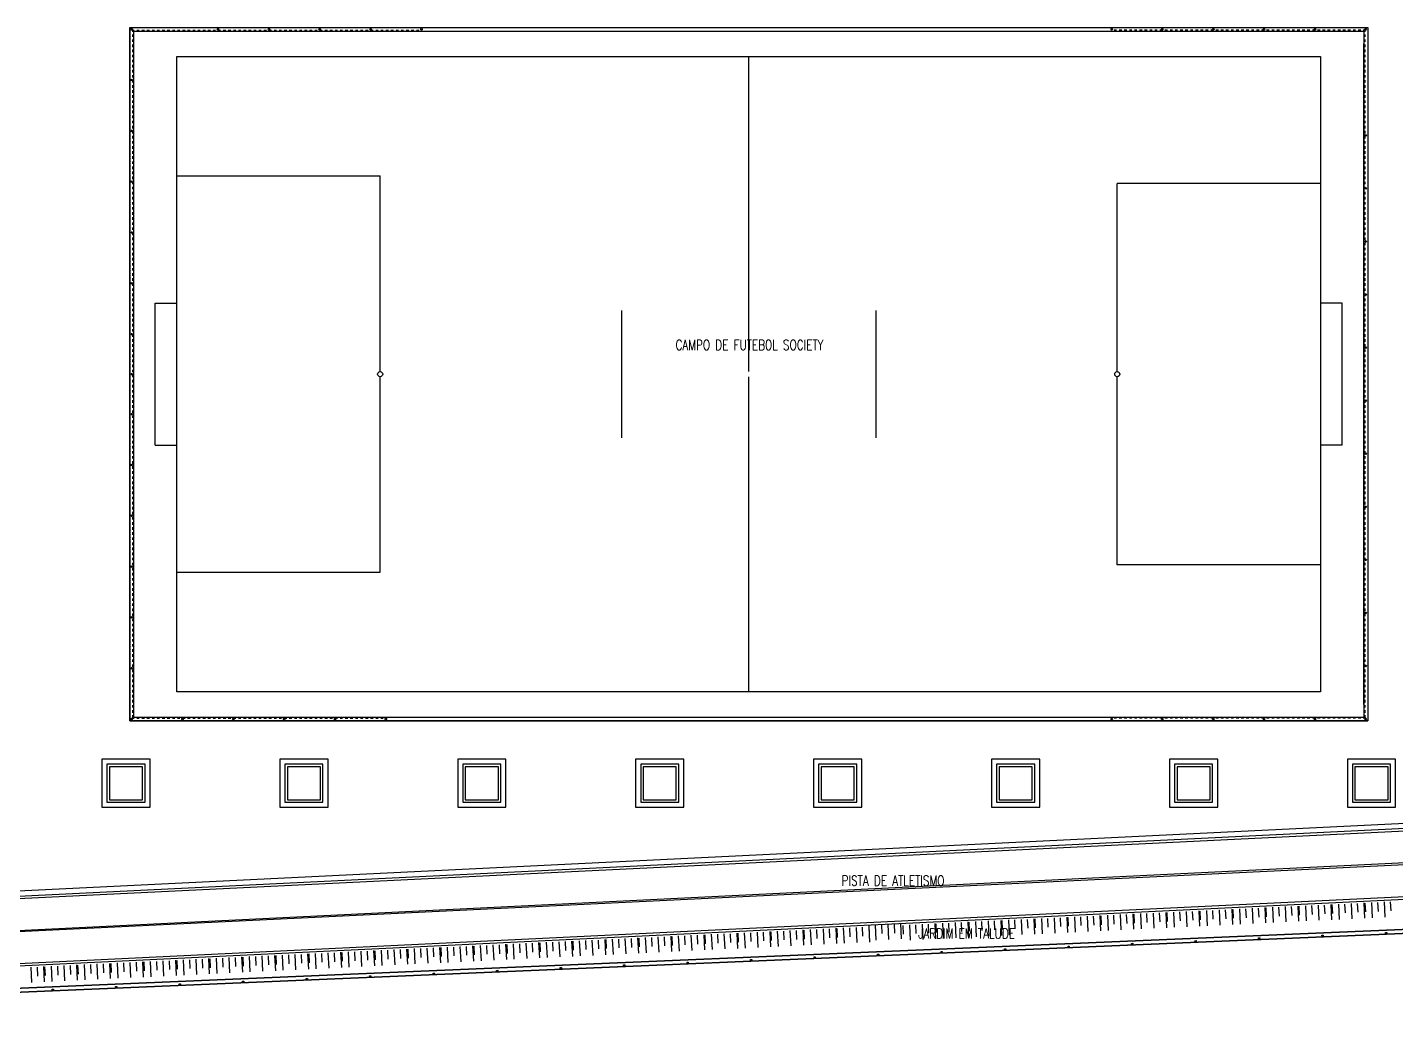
# Model space of a CAD drawing. Header units: inches. Extents: x 542787 to 543192, y 9574025 to 9574373.
# Drawn here: x 543030.6 to 543084.4, y 9574038.8 to 9574078.3 of the extents above; entities that cross this region are included whole.
import ezdxf
from ezdxf.enums import TextEntityAlignment as Align

# ---------------------------------------------------------------- set-up
doc = ezdxf.new("R2010")
doc.units = ezdxf.units.IN
doc.header["$MEASUREMENT"] = 0
doc.linetypes.add('ARQ-MEPJ_BAS-PJ1-GERAL-R06$0$TT4', pattern=[0.1, 0.05, -0.05])
doc.layers.add('I-ARQ', color=8, linetype='Continuous')
doc.layers.add('I-NORMO_ARQ', color=8, linetype='Continuous')
doc.styles.add('ROMANS', font='romans.shx', dxfattribs={"height": 0.025})

# ---------------------------------------------------------------- blocks, each defined once
blk = doc.blocks.new('MARACANAÚ')
at = {"layer": 'I-ARQ'}
for p, q in [((543300.193, 9574042.67), (543293.749, 9574194.12)), ((543293.749, 9574194.12), (543300.193, 9574042.67)), ((543300.35, 9574042.499), (543293.893, 9574194.275)), ((543293.893, 9574194.275), (543300.35, 9574042.499)), ((543295.498, 9574064.796), (543290.68, 9574163.373)), ((543295.698, 9574064.806), (543290.88, 9574163.383)), ((543295.799, 9574064.81), (543290.974, 9574163.518)), ((543295.798, 9574064.81), (543290.979, 9574163.417)), ((543297.042, 9574064.968), (543292.224, 9574163.555)), ((543297.595, 9574054.337), (543292.331, 9574163.374)), ((543298.843, 9574054.4), (543293.58, 9574163.425)), ((543298.943, 9574054.404), (543293.68, 9574163.43)), ((543291.56, 9574132.228), (543289.66, 9574132.228)), ((543289.66, 9574132.228), (543289.66, 9574130.328)), ((543291.56, 9574130.328), (543291.56, 9574132.228)), ((543291.36, 9574132.028), (543289.86, 9574132.028)), ((543289.86, 9574132.028), (543289.86, 9574130.528)), ((543291.26, 9574131.928), (543289.96, 9574131.928)), ((543289.96, 9574131.928), (543289.96, 9574130.628)), ((543291.26, 9574130.628), (543291.26, 9574131.928)), ((543291.36, 9574130.528), (543291.36, 9574132.028)), ((543295.279, 9574132.018), (543295.63, 9574132.035)), ((543295.281, 9574131.775), (543295.883, 9574131.804)), ((543296.488, 9574131.877), (543296.548, 9574131.88)), ((543296.49, 9574131.827), (543296.488, 9574131.877)), ((543296.55, 9574131.83), (543296.49, 9574131.827)), ((543296.548, 9574131.88), (543296.55, 9574131.83)), ((543260.86, 9574082.428), (543260.86, 9574131.128)), ((543260.86, 9574131.128), (543288.16, 9574131.128)), ((543260.86, 9574131.128), (543288.16, 9574131.128)), ((543260.86, 9574082.428), (543260.86, 9574131.128)), ((543288.16, 9574082.428), (543288.16, 9574131.128)), ((543288.16, 9574131.128), (543288.16, 9574082.428)), ((543295.303, 9574131.519), (543295.654, 9574131.536)), ((543295.305, 9574131.276), (543295.907, 9574131.305)), ((543295.327, 9574131.019), (543295.678, 9574131.036)), ((543261.01, 9574082.578), (543261.01, 9574130.978)), ((543261.01, 9574130.978), (543288.01, 9574130.978)), ((543287.51, 9574130.978), (543261.51, 9574130.978)), ((543288.01, 9574082.578), (543288.01, 9574130.978)), ((543289.86, 9574130.528), (543291.36, 9574130.528)), ((543289.96, 9574130.628), (543291.26, 9574130.628)), ((543295.32, 9574130.976), (543295.921, 9574131.005)), ((543295.342, 9574130.72), (543295.693, 9574130.737)), ((543295.344, 9574130.477), (543295.945, 9574130.506)), ((543277.31, 9574130.128), (543271.71, 9574130.128)), ((543271.71, 9574130.128), (543271.71, 9574129.278)), ((543277.31, 9574130.128), (543277.31, 9574129.278)), ((543289.66, 9574130.328), (543291.56, 9574130.328)), ((543295.366, 9574130.22), (543295.717, 9574130.237)), ((543295.368, 9574129.977), (543295.969, 9574130.006)), ((543295.382, 9574129.678), (543295.984, 9574129.707)), ((543295.39, 9574129.721), (543295.741, 9574129.738)), ((543295.405, 9574129.421), (543295.755, 9574129.438)), ((543262.01, 9574084.278), (543262.01, 9574129.278)), ((543262.01, 9574129.278), (543287.01, 9574129.278)), ((543267.01, 9574129.278), (543267.01, 9574121.278)), ((543282.01, 9574129.278), (543282.01, 9574121.278)), ((543287.01, 9574129.278), (543287.01, 9574084.278)), ((543295.406, 9574129.178), (543296.008, 9574129.207)), ((543295.429, 9574128.922), (543295.779, 9574128.939)), ((543296.594, 9574129.379), (543296.654, 9574129.382)), ((543296.596, 9574129.329), (543296.594, 9574129.379)), ((543296.656, 9574129.332), (543296.596, 9574129.329)), ((543296.654, 9574129.382), (543296.656, 9574129.332)), ((543295.431, 9574128.679), (543296.032, 9574128.708)), ((543295.445, 9574128.379), (543296.047, 9574128.408)), ((543295.453, 9574128.422), (543295.804, 9574128.439)), ((543295.467, 9574128.123), (543295.818, 9574128.14)), ((543295.469, 9574127.88), (543296.071, 9574127.909)), ((543295.491, 9574127.623), (543295.842, 9574127.64)), ((543295.493, 9574127.38), (543296.095, 9574127.409)), ((543295.508, 9574127.081), (543296.109, 9574127.11)), ((543295.516, 9574127.124), (543295.866, 9574127.141)), ((543295.53, 9574126.824), (543295.881, 9574126.841)), ((543296.7, 9574126.882), (543296.76, 9574126.884)), ((543296.702, 9574126.832), (543296.7, 9574126.882)), ((543296.762, 9574126.834), (543296.702, 9574126.832)), ((543296.76, 9574126.884), (543296.762, 9574126.834)), ((543295.532, 9574126.581), (543296.133, 9574126.61)), ((543295.554, 9574126.325), (543295.905, 9574126.342)), ((543295.556, 9574126.082), (543296.157, 9574126.111)), ((543295.57, 9574125.782), (543296.172, 9574125.811)), ((543295.578, 9574125.826), (543295.929, 9574125.842)), ((543291.56, 9574125.228), (543289.66, 9574125.228)), ((543289.66, 9574125.228), (543289.66, 9574123.328)), ((543291.56, 9574123.328), (543291.56, 9574125.228)), ((543295.593, 9574125.526), (543295.943, 9574125.543)), ((543295.594, 9574125.283), (543296.196, 9574125.312)), ((543291.36, 9574125.028), (543289.86, 9574125.028)), ((543289.86, 9574125.028), (543289.86, 9574123.528)), ((543291.26, 9574124.928), (543289.96, 9574124.928)), ((543289.96, 9574124.928), (543289.96, 9574123.628)), ((543291.26, 9574123.628), (543291.26, 9574124.928)), ((543291.36, 9574123.528), (543291.36, 9574125.028)), ((543295.617, 9574125.026), (543295.967, 9574125.043)), ((543295.619, 9574124.783), (543296.22, 9574124.812)), ((543295.633, 9574124.484), (543296.235, 9574124.513)), ((543295.641, 9574124.527), (543295.992, 9574124.544)), ((543295.655, 9574124.227), (543296.006, 9574124.244)), ((543296.807, 9574124.384), (543296.867, 9574124.387)), ((543296.809, 9574124.334), (543296.807, 9574124.384)), ((543296.869, 9574124.337), (543296.809, 9574124.334)), ((543296.867, 9574124.387), (543296.869, 9574124.337)), ((543289.86, 9574123.528), (543291.36, 9574123.528)), ((543289.96, 9574123.628), (543291.26, 9574123.628)), ((543295.657, 9574123.984), (543296.259, 9574124.013)), ((543295.679, 9574123.728), (543296.03, 9574123.745)), ((543295.681, 9574123.485), (543296.283, 9574123.514)), ((543289.66, 9574123.328), (543291.56, 9574123.328)), ((543295.696, 9574123.185), (543296.297, 9574123.214)), ((543295.704, 9574123.229), (543296.054, 9574123.245)), ((543295.718, 9574122.929), (543296.069, 9574122.946)), ((543295.72, 9574122.686), (543296.321, 9574122.715)), ((543295.742, 9574122.429), (543296.093, 9574122.446)), ((543295.744, 9574122.186), (543296.346, 9574122.215)), ((543295.758, 9574121.887), (543296.36, 9574121.916)), ((543295.766, 9574121.93), (543296.117, 9574121.947)), ((543296.913, 9574121.886), (543296.973, 9574121.889)), ((543296.915, 9574121.836), (543296.913, 9574121.886)), ((543296.973, 9574121.889), (543296.975, 9574121.839)), ((543295.781, 9574121.63), (543296.131, 9574121.647)), ((543295.783, 9574121.387), (543296.384, 9574121.416)), ((543296.975, 9574121.839), (543296.915, 9574121.836)), ((543274.41, 9574121.278), (543267.01, 9574121.278)), ((543282.01, 9574121.278), (543274.61, 9574121.278)), ((543295.805, 9574121.131), (543296.156, 9574121.148)), ((543295.807, 9574120.888), (543296.408, 9574120.917)), ((543295.821, 9574120.588), (543296.423, 9574120.617)), ((543295.829, 9574120.632), (543296.18, 9574120.648)), ((543295.843, 9574120.332), (543296.194, 9574120.349)), ((543295.845, 9574120.089), (543296.447, 9574120.118)), ((543295.867, 9574119.832), (543296.218, 9574119.849)), ((543295.869, 9574119.589), (543296.471, 9574119.618)), ((543295.884, 9574119.29), (543296.485, 9574119.319)), ((543295.892, 9574119.333), (543296.242, 9574119.35)), ((543297.019, 9574119.388), (543297.079, 9574119.391)), ((543297.021, 9574119.339), (543297.019, 9574119.388)), ((543297.081, 9574119.341), (543297.021, 9574119.339)), ((543297.079, 9574119.391), (543297.081, 9574119.341)), ((543295.906, 9574119.033), (543296.257, 9574119.05)), ((543295.908, 9574118.79), (543296.509, 9574118.819)), ((543291.56, 9574118.228), (543289.66, 9574118.228)), ((543289.66, 9574118.228), (543289.66, 9574116.328)), ((543291.56, 9574116.328), (543291.56, 9574118.228)), ((543295.93, 9574118.534), (543296.281, 9574118.551)), ((543295.932, 9574118.291), (543296.534, 9574118.32)), ((543291.36, 9574118.028), (543289.86, 9574118.028)), ((543289.86, 9574118.028), (543289.86, 9574116.528)), ((543291.26, 9574117.928), (543289.96, 9574117.928)), ((543289.96, 9574117.928), (543289.96, 9574116.628)), ((543291.26, 9574116.628), (543291.26, 9574117.928)), ((543291.36, 9574116.528), (543291.36, 9574118.028)), ((543295.946, 9574117.991), (543296.548, 9574118.02)), ((543295.954, 9574118.035), (543296.305, 9574118.052)), ((543295.969, 9574117.735), (543296.319, 9574117.752)), ((543295.971, 9574117.492), (543296.572, 9574117.521)), ((543295.993, 9574117.236), (543296.344, 9574117.252)), ((543289.86, 9574116.528), (543291.36, 9574116.528)), ((543289.96, 9574116.628), (543291.26, 9574116.628)), ((543295.995, 9574116.992), (543296.596, 9574117.021)), ((543296.009, 9574116.693), (543296.611, 9574116.722)), ((543296.017, 9574116.736), (543296.368, 9574116.753)), ((543297.125, 9574116.891), (543297.185, 9574116.893)), ((543297.127, 9574116.841), (543297.125, 9574116.891)), ((543297.187, 9574116.843), (543297.127, 9574116.841)), ((543297.185, 9574116.893), (543297.187, 9574116.843)), ((543289.66, 9574116.328), (543291.56, 9574116.328)), ((543296.031, 9574116.436), (543296.382, 9574116.453)), ((543296.033, 9574116.193), (543296.635, 9574116.222)), ((543296.056, 9574115.937), (543296.406, 9574115.954)), ((543296.057, 9574115.694), (543296.659, 9574115.723)), ((543296.08, 9574115.438), (543296.43, 9574115.455)), ((543296.072, 9574115.394), (543296.673, 9574115.423)), ((543296.094, 9574115.138), (543296.445, 9574115.155)), ((543296.096, 9574114.895), (543296.697, 9574114.924)), ((543296.118, 9574114.639), (543296.469, 9574114.655)), ((543296.12, 9574114.395), (543296.722, 9574114.424)), ((543297.232, 9574114.393), (543297.292, 9574114.396)), ((543297.234, 9574114.343), (543297.232, 9574114.393)), ((543297.292, 9574114.396), (543297.294, 9574114.346)), ((543296.134, 9574114.096), (543296.736, 9574114.125)), ((543296.142, 9574114.139), (543296.493, 9574114.156)), ((543296.157, 9574113.839), (543296.507, 9574113.856)), ((543297.294, 9574114.346), (543297.234, 9574114.343)), ((543296.159, 9574113.596), (543296.76, 9574113.625)), ((543296.181, 9574113.34), (543296.532, 9574113.357)), ((543296.134, 9574112.752), (543296.736, 9574112.781)), ((543296.183, 9574113.097), (543296.784, 9574113.126)), ((543296.205, 9574112.841), (543296.556, 9574112.858)), ((543296.157, 9574112.495), (543296.507, 9574112.512)), ((543296.159, 9574112.252), (543296.76, 9574112.281)), ((543272.01, 9574111.778), (543277.01, 9574111.778)), ((543296.181, 9574111.996), (543296.532, 9574112.013)), ((543296.183, 9574111.753), (543296.784, 9574111.782)), ((543297.338, 9574111.895), (543297.398, 9574111.898)), ((543297.34, 9574111.845), (543297.338, 9574111.895)), ((543297.4, 9574111.848), (543297.34, 9574111.845)), ((543297.398, 9574111.898), (543297.4, 9574111.848)), ((543291.56, 9574111.228), (543289.66, 9574111.228)), ((543289.66, 9574111.228), (543289.66, 9574109.328)), ((543291.56, 9574109.328), (543291.56, 9574111.228)), ((543296.205, 9574111.497), (543296.556, 9574111.514)), ((543296.26, 9574111.499), (543296.861, 9574111.528)), ((543296.282, 9574111.242), (543296.633, 9574111.259)), ((543291.36, 9574111.028), (543289.86, 9574111.028)), ((543289.86, 9574111.028), (543289.86, 9574109.528)), ((543291.26, 9574110.928), (543289.96, 9574110.928)), ((543289.96, 9574110.928), (543289.96, 9574109.628)), ((543291.26, 9574109.628), (543291.26, 9574110.928)), ((543291.36, 9574109.528), (543291.36, 9574111.028)), ((543296.284, 9574110.999), (543296.886, 9574111.028)), ((543296.306, 9574110.743), (543296.657, 9574110.76)), ((543296.308, 9574110.5), (543296.91, 9574110.529)), ((543296.323, 9574110.2), (543296.924, 9574110.229)), ((543296.33, 9574110.244), (543296.681, 9574110.261)), ((543289.86, 9574109.528), (543291.36, 9574109.528)), ((543289.96, 9574109.628), (543291.26, 9574109.628)), ((543296.345, 9574109.944), (543296.696, 9574109.961)), ((543296.347, 9574109.701), (543296.948, 9574109.73)), ((543289.66, 9574109.328), (543291.56, 9574109.328)), ((543296.369, 9574109.445), (543296.72, 9574109.462)), ((543296.371, 9574109.201), (543296.972, 9574109.23)), ((543297.444, 9574109.398), (543297.504, 9574109.4)), ((543297.446, 9574109.348), (543297.444, 9574109.398)), ((543297.506, 9574109.35), (543297.446, 9574109.348)), ((543297.504, 9574109.4), (543297.506, 9574109.35)), ((543296.385, 9574108.902), (543296.987, 9574108.931)), ((543296.393, 9574108.945), (543296.744, 9574108.962)), ((543296.407, 9574108.646), (543296.758, 9574108.662)), ((543296.409, 9574108.402), (543297.011, 9574108.431)), ((543296.432, 9574108.146), (543296.782, 9574108.163)), ((543296.433, 9574107.903), (543297.035, 9574107.932)), ((543296.448, 9574107.603), (543297.049, 9574107.632)), ((543296.456, 9574107.647), (543296.806, 9574107.664)), ((543296.47, 9574107.347), (543296.821, 9574107.364)), ((543296.472, 9574107.104), (543297.074, 9574107.133)), ((543296.494, 9574106.848), (543296.845, 9574106.865)), ((543297.55, 9574106.9), (543297.61, 9574106.902)), ((543297.553, 9574106.85), (543297.55, 9574106.9)), ((543297.613, 9574106.852), (543297.553, 9574106.85)), ((543297.61, 9574106.902), (543297.613, 9574106.852)), ((543274.41, 9574106.778), (543262.01, 9574106.778)), ((543287.01, 9574106.778), (543274.61, 9574106.778)), ((543296.496, 9574106.604), (543297.098, 9574106.633)), ((543296.511, 9574106.305), (543297.112, 9574106.334)), ((543296.518, 9574106.348), (543296.869, 9574106.365)), ((543296.533, 9574106.049), (543296.884, 9574106.065)), ((543296.535, 9574105.805), (543297.136, 9574105.834)), ((543296.557, 9574105.549), (543296.908, 9574105.566)), ((543296.559, 9574105.306), (543297.16, 9574105.335)), ((543296.573, 9574105.006), (543297.175, 9574105.035)), ((543296.581, 9574105.05), (543296.932, 9574105.067)), ((543296.596, 9574104.75), (543296.946, 9574104.767)), ((543291.56, 9574104.228), (543289.66, 9574104.228)), ((543289.66, 9574104.228), (543289.66, 9574102.328)), ((543291.56, 9574102.328), (543291.56, 9574104.228)), ((543296.597, 9574104.507), (543297.199, 9574104.536)), ((543296.62, 9574104.251), (543296.97, 9574104.268)), ((543297.657, 9574104.402), (543297.717, 9574104.405)), ((543297.659, 9574104.352), (543297.657, 9574104.402)), ((543297.719, 9574104.355), (543297.659, 9574104.352)), ((543297.717, 9574104.405), (543297.719, 9574104.355)), ((543291.36, 9574104.028), (543289.86, 9574104.028)), ((543289.86, 9574104.028), (543289.86, 9574102.528)), ((543291.26, 9574103.928), (543289.96, 9574103.928)), ((543289.96, 9574103.928), (543289.96, 9574102.628)), ((543291.26, 9574102.628), (543291.26, 9574103.928)), ((543291.36, 9574102.528), (543291.36, 9574104.028)), ((543296.621, 9574104.007), (543297.223, 9574104.037)), ((543296.636, 9574103.708), (543297.237, 9574103.737)), ((543296.644, 9574103.751), (543296.994, 9574103.768)), ((543296.658, 9574103.452), (543297.009, 9574103.468)), ((543296.66, 9574103.208), (543297.262, 9574103.237)), ((543289.86, 9574102.528), (543291.36, 9574102.528)), ((543289.96, 9574102.628), (543291.26, 9574102.628)), ((543296.682, 9574102.952), (543297.033, 9574102.969)), ((543296.684, 9574102.709), (543297.286, 9574102.738)), ((543289.66, 9574102.328), (543291.56, 9574102.328)), ((543296.699, 9574102.409), (543297.3, 9574102.438)), ((543296.706, 9574102.453), (543297.057, 9574102.47)), ((543296.721, 9574102.153), (543297.072, 9574102.17)), ((543272.01, 9574101.778), (543277.01, 9574101.778)), ((543296.723, 9574101.91), (543297.324, 9574101.939)), ((543296.745, 9574101.654), (543297.096, 9574101.671)), ((543296.747, 9574101.41), (543297.348, 9574101.44)), ((543297.763, 9574101.904), (543297.823, 9574101.907)), ((543297.765, 9574101.854), (543297.763, 9574101.904)), ((543297.825, 9574101.857), (543297.765, 9574101.854)), ((543297.823, 9574101.907), (543297.825, 9574101.857)), ((543296.761, 9574101.111), (543297.363, 9574101.14)), ((543296.769, 9574101.154), (543297.12, 9574101.171)), ((543296.784, 9574100.855), (543297.134, 9574100.872)), ((543296.785, 9574100.611), (543297.387, 9574100.64)), ((543296.808, 9574100.355), (543297.158, 9574100.372)), ((543296.809, 9574100.112), (543297.411, 9574100.141)), ((543296.824, 9574099.812), (543297.426, 9574099.841)), ((543296.832, 9574099.856), (543297.182, 9574099.873)), ((543296.846, 9574099.556), (543297.197, 9574099.573)), ((543296.848, 9574099.313), (543297.45, 9574099.342)), ((543297.869, 9574099.407), (543297.929, 9574099.409)), ((543297.871, 9574099.357), (543297.869, 9574099.407)), ((543297.931, 9574099.359), (543297.871, 9574099.357)), ((543297.929, 9574099.409), (543297.931, 9574099.359)), ((543296.87, 9574099.057), (543297.221, 9574099.074)), ((543296.872, 9574098.814), (543297.474, 9574098.843)), ((543296.887, 9574098.514), (543297.488, 9574098.543)), ((543296.894, 9574098.557), (543297.245, 9574098.574)), ((543296.909, 9574098.258), (543297.26, 9574098.275)), ((543296.911, 9574098.014), (543297.512, 9574098.043)), ((543296.933, 9574097.758), (543297.284, 9574097.775)), ((543291.56, 9574097.228), (543289.66, 9574097.228)), ((543289.66, 9574097.228), (543289.66, 9574095.328)), ((543291.56, 9574095.328), (543291.56, 9574097.228)), ((543296.935, 9574097.515), (543297.536, 9574097.544)), ((543296.949, 9574097.215), (543297.551, 9574097.244)), ((543296.957, 9574097.259), (543297.308, 9574097.276)), ((543291.36, 9574097.028), (543289.86, 9574097.028)), ((543289.86, 9574097.028), (543289.86, 9574095.528)), ((543291.26, 9574096.928), (543289.96, 9574096.928)), ((543289.96, 9574096.928), (543289.96, 9574095.628)), ((543291.26, 9574095.628), (543291.26, 9574096.928)), ((543291.36, 9574095.528), (543291.36, 9574097.028)), ((543296.972, 9574096.959), (543297.322, 9574096.976)), ((543296.973, 9574096.716), (543297.575, 9574096.745)), ((543297.976, 9574096.909), (543298.035, 9574096.911)), ((543297.978, 9574096.859), (543297.976, 9574096.909)), ((543298.038, 9574096.861), (543297.978, 9574096.859)), ((543298.035, 9574096.911), (543298.038, 9574096.861)), ((543296.996, 9574096.46), (543297.346, 9574096.477)), ((543296.998, 9574096.217), (543297.599, 9574096.246)), ((543289.86, 9574095.528), (543291.36, 9574095.528)), ((543289.96, 9574095.628), (543291.26, 9574095.628)), ((543297.012, 9574095.917), (543297.614, 9574095.946)), ((543297.02, 9574095.96), (543297.371, 9574095.977)), ((543297.034, 9574095.661), (543297.385, 9574095.678)), ((543289.66, 9574095.328), (543291.56, 9574095.328)), ((543297.036, 9574095.417), (543297.638, 9574095.447)), ((543297.058, 9574095.161), (543297.409, 9574095.178)), ((543297.06, 9574094.918), (543297.662, 9574094.947)), ((543297.075, 9574094.618), (543297.676, 9574094.647)), ((543297.082, 9574094.662), (543297.433, 9574094.679)), ((543297.097, 9574094.362), (543297.448, 9574094.379)), ((543297.099, 9574094.119), (543297.7, 9574094.148)), ((543298.082, 9574094.411), (543298.142, 9574094.414)), ((543298.084, 9574094.361), (543298.082, 9574094.411)), ((543298.144, 9574094.364), (543298.084, 9574094.361)), ((543298.142, 9574094.414), (543298.144, 9574094.364)), ((543297.121, 9574093.863), (543297.472, 9574093.88)), ((543297.123, 9574093.62), (543297.724, 9574093.649)), ((543297.145, 9574093.363), (543297.496, 9574093.38)), ((543297.137, 9574093.32), (543297.739, 9574093.349)), ((543297.16, 9574093.064), (543297.51, 9574093.081)), ((543297.161, 9574092.82), (543297.763, 9574092.85)), ((543297.184, 9574092.564), (543297.534, 9574092.581)), ((543297.186, 9574092.321), (543297.787, 9574092.35)), ((543274.41, 9574092.278), (543266.71, 9574092.278)), ((543266.71, 9574084.278), (543266.71, 9574092.278)), ((543282.31, 9574092.278), (543274.61, 9574092.278)), ((543282.31, 9574084.278), (543282.31, 9574092.278)), ((543297.2, 9574092.021), (543297.802, 9574092.05)), ((543297.208, 9574092.065), (543297.559, 9574092.082)), ((543297.222, 9574091.765), (543297.573, 9574091.782)), ((543298.188, 9574091.913), (543298.248, 9574091.916)), ((543298.19, 9574091.863), (543298.188, 9574091.913)), ((543298.25, 9574091.866), (543298.19, 9574091.863)), ((543298.248, 9574091.916), (543298.25, 9574091.866)), ((543297.224, 9574091.522), (543297.826, 9574091.551)), ((543297.246, 9574091.266), (543297.597, 9574091.283)), ((543297.248, 9574091.023), (543297.85, 9574091.052)), ((543297.263, 9574090.723), (543297.864, 9574090.752)), ((543297.27, 9574090.766), (543297.621, 9574090.783)), ((543291.56, 9574090.228), (543289.66, 9574090.228)), ((543289.66, 9574090.228), (543289.66, 9574088.328)), ((543291.56, 9574088.328), (543291.56, 9574090.228)), ((543297.285, 9574090.467), (543297.636, 9574090.484)), ((543297.287, 9574090.224), (543297.888, 9574090.253)), ((543291.36, 9574090.028), (543289.86, 9574090.028)), ((543289.86, 9574090.028), (543289.86, 9574088.528)), ((543291.26, 9574089.928), (543289.96, 9574089.928)), ((543289.96, 9574089.928), (543289.96, 9574088.628)), ((543291.26, 9574088.628), (543291.26, 9574089.928)), ((543291.36, 9574088.528), (543291.36, 9574090.028)), ((543297.309, 9574089.967), (543297.66, 9574089.984)), ((543297.311, 9574089.724), (543297.912, 9574089.753)), ((543297.325, 9574089.424), (543297.927, 9574089.453)), ((543297.333, 9574089.468), (543297.684, 9574089.485)), ((543297.348, 9574089.168), (543297.698, 9574089.185)), ((543298.294, 9574089.416), (543298.354, 9574089.418)), ((543298.296, 9574089.366), (543298.294, 9574089.416)), ((543298.356, 9574089.368), (543298.296, 9574089.366)), ((543298.354, 9574089.418), (543298.356, 9574089.368)), ((543289.86, 9574088.528), (543291.36, 9574088.528)), ((543289.96, 9574088.628), (543291.26, 9574088.628)), ((543297.349, 9574088.925), (543297.951, 9574088.954)), ((543297.372, 9574088.669), (543297.722, 9574088.686)), ((543289.66, 9574088.328), (543291.56, 9574088.328)), ((543297.374, 9574088.426), (543297.975, 9574088.455)), ((543297.388, 9574088.126), (543297.99, 9574088.155)), ((543297.396, 9574088.169), (543297.747, 9574088.186)), ((543297.41, 9574087.87), (543297.761, 9574087.887)), ((543297.412, 9574087.627), (543298.014, 9574087.656)), ((543297.434, 9574087.37), (543297.785, 9574087.387)), ((543297.436, 9574087.127), (543298.038, 9574087.156)), ((543298.401, 9574086.918), (543298.461, 9574086.92)), ((543298.403, 9574086.868), (543298.401, 9574086.918)), ((543298.461, 9574086.92), (543298.463, 9574086.87)), ((543297.451, 9574086.827), (543298.052, 9574086.857)), ((543297.459, 9574086.871), (543297.809, 9574086.888)), ((543297.473, 9574086.571), (543297.824, 9574086.588)), ((543298.463, 9574086.87), (543298.403, 9574086.868)), ((543297.475, 9574086.328), (543298.076, 9574086.357)), ((543297.497, 9574086.072), (543297.848, 9574086.089)), ((543297.499, 9574085.829), (543298.1, 9574085.858)), ((543297.513, 9574085.529), (543298.115, 9574085.558)), ((543297.521, 9574085.572), (543297.872, 9574085.589)), ((543297.536, 9574085.273), (543297.886, 9574085.29)), ((543297.537, 9574085.03), (543298.139, 9574085.059)), ((543297.56, 9574084.773), (543297.91, 9574084.79)), ((543287.01, 9574084.278), (543262.01, 9574084.278)), ((543271.71, 9574083.428), (543271.71, 9574084.278)), ((543277.31, 9574083.428), (543277.31, 9574084.278)), ((543297.562, 9574084.53), (543298.163, 9574084.559)), ((543297.576, 9574084.23), (543298.178, 9574084.26)), ((543297.584, 9574084.274), (543297.935, 9574084.291)), ((543298.507, 9574084.42), (543298.567, 9574084.423)), ((543298.509, 9574084.37), (543298.507, 9574084.42)), ((543298.569, 9574084.373), (543298.509, 9574084.37)), ((543298.567, 9574084.423), (543298.569, 9574084.373)), ((543297.598, 9574083.974), (543297.949, 9574083.991)), ((543297.6, 9574083.731), (543298.202, 9574083.76)), ((543277.31, 9574083.428), (543271.71, 9574083.428)), ((543291.56, 9574083.228), (543289.66, 9574083.228)), ((543289.66, 9574083.228), (543289.66, 9574081.328)), ((543291.56, 9574081.328), (543291.56, 9574083.228)), ((543297.622, 9574083.475), (543297.973, 9574083.492)), ((543297.624, 9574083.232), (543298.226, 9574083.261)), ((543291.36, 9574083.028), (543289.86, 9574083.028)), ((543289.86, 9574083.028), (543289.86, 9574081.528)), ((543291.26, 9574082.928), (543289.96, 9574082.928)), ((543289.96, 9574082.928), (543289.96, 9574081.628)), ((543291.26, 9574081.628), (543291.26, 9574082.928)), ((543291.36, 9574081.528), (543291.36, 9574083.028)), ((543297.639, 9574082.932), (543298.24, 9574082.961)), ((543297.647, 9574082.975), (543297.997, 9574082.992)), ((543297.661, 9574082.676), (543298.012, 9574082.693)), ((543260.86, 9574082.428), (543274.51, 9574082.428)), ((543260.86, 9574082.428), (543288.16, 9574082.428)), ((543288.16, 9574082.428), (543260.86, 9574082.428)), ((543261.01, 9574082.578), (543288.01, 9574082.578)), ((543297.663, 9574082.433), (543298.264, 9574082.462)), ((543297.685, 9574082.176), (543298.036, 9574082.193)), ((543289.86, 9574081.528), (543291.36, 9574081.528)), ((543289.96, 9574081.628), (543291.26, 9574081.628)), ((543297.687, 9574081.933), (543298.289, 9574081.962)), ((543297.701, 9574081.634), (543298.303, 9574081.663)), ((543297.709, 9574081.677), (543298.06, 9574081.694)), ((543298.613, 9574081.922), (543298.673, 9574081.925)), ((543298.615, 9574081.872), (543298.613, 9574081.922)), ((543298.675, 9574081.875), (543298.615, 9574081.872)), ((543298.673, 9574081.925), (543298.675, 9574081.875)), ((543289.66, 9574081.328), (543291.56, 9574081.328)), ((543297.724, 9574081.377), (543298.074, 9574081.394)), ((543297.726, 9574081.134), (543298.327, 9574081.163)), ((543297.748, 9574080.878), (543298.099, 9574080.895)), ((543297.75, 9574080.635), (543298.351, 9574080.664)), ((543297.764, 9574080.335), (543298.366, 9574080.364)), ((543297.772, 9574080.378), (543298.123, 9574080.395)), ((543297.786, 9574080.079), (543298.137, 9574080.096)), ((543297.788, 9574079.836), (543298.39, 9574079.865)), ((543297.81, 9574079.579), (543298.161, 9574079.596)), ((543297.812, 9574079.336), (543298.414, 9574079.365)), ((543298.719, 9574079.425), (543298.779, 9574079.427)), ((543298.722, 9574079.375), (543298.719, 9574079.425)), ((543298.781, 9574079.377), (543298.722, 9574079.375)), ((543298.779, 9574079.427), (543298.781, 9574079.377)), ((543297.827, 9574079.037), (543298.428, 9574079.066)), ((543297.835, 9574079.08), (543298.185, 9574079.097)), ((543297.849, 9574078.78), (543298.2, 9574078.797)), ((543297.851, 9574078.537), (543298.452, 9574078.566))]:
    blk.add_line(p, q, dxfattribs=at)
at = {"layer": 'I-ARQ', "linetype": 'ARQ-MEPJ_BAS-PJ1-GERAL-R06$0$TT4'}
for p, q in [((543260.966, 9574131.053), (543260.966, 9574121.053)), ((543288.053, 9574131.053), (543288.053, 9574121.053)), ((543260.935, 9574131.022), (543288.085, 9574131.022)), ((543260.966, 9574082.503), (543260.966, 9574093.903)), ((543288.053, 9574082.503), (543288.053, 9574092.503)), ((543260.935, 9574082.534), (543288.085, 9574082.534))]:
    blk.add_line(p, q, dxfattribs=at)
at = {"layer": 'I-ARQ'}
for centre, radius in [((543260.935, 9574131.053), 0.0312), ((543260.935, 9574131.053), 0.0312), ((543265.112, 9574131.053), 0.0312), ((543267.2, 9574131.053), 0.0312), ((543269.289, 9574131.053), 0.0312), ((543271.377, 9574131.053), 0.0312), ((543273.465, 9574131.053), 0.0312), ((543275.554, 9574131.053), 0.0312), ((543277.642, 9574131.053), 0.0312), ((543279.731, 9574131.053), 0.0312), ((543281.819, 9574131.053), 0.0312), ((543283.908, 9574131.053), 0.0312), ((543285.996, 9574131.053), 0.0312), ((543288.085, 9574131.053), 0.0312), ((543260.935, 9574129.053), 0.0312), ((543288.085, 9574129.053), 0.0312), ((543260.935, 9574127.053), 0.0312), ((543288.085, 9574127.053), 0.0312), ((543260.935, 9574125.053), 0.0312), ((543288.085, 9574125.053), 0.0312), ((543260.935, 9574123.053), 0.0312), ((543288.085, 9574123.053), 0.0312), ((543274.51, 9574121.278), 0.1), ((543260.935, 9574121.053), 0.0312), ((543288.085, 9574121.053), 0.0312), ((543260.935, 9574093.903), 0.0312), ((543274.51, 9574092.278), 0.1), ((543288.085, 9574092.503), 0.0312), ((543260.935, 9574091.903), 0.0312), ((543288.085, 9574090.503), 0.0312), ((543260.935, 9574089.903), 0.0312), ((543288.085, 9574088.503), 0.0312), ((543260.935, 9574087.903), 0.0312), ((543288.085, 9574086.503), 0.0312), ((543260.935, 9574085.903), 0.0312), ((543288.085, 9574084.503), 0.0312), ((543260.935, 9574082.503), 0.0312), ((543262.935, 9574082.503), 0.0312), ((543264.935, 9574082.503), 0.0312), ((543266.935, 9574082.503), 0.0312), ((543268.935, 9574082.503), 0.0312), ((543270.935, 9574082.503), 0.0312), ((543272.935, 9574082.503), 0.0312), ((543274.51, 9574082.503), 0.0312), ((543276.085, 9574082.503), 0.0312), ((543278.085, 9574082.503), 0.0312), ((543280.085, 9574082.503), 0.0312), ((543282.085, 9574082.503), 0.0312), ((543284.085, 9574082.503), 0.0312), ((543286.085, 9574082.503), 0.0312), ((543288.085, 9574082.503), 0.0312)]:
    blk.add_circle(centre, radius, dxfattribs=at)
at = {"layer": 'I-NORMO_ARQ', "style": 'ROMANS', "width": 0.75}
for s, p in [('JARDIM EM TALUDE', (543296.525, 9574115.347)), ('PISTA DE ATLETISMO', (543294.448, 9574112.456)), ('CAMPO DE FUTEBOL SOCIETY', (543273.36, 9574106.809))]:
    blk.add_text(s, height=0.4, rotation=90, dxfattribs=at).set_placement(p, align=Align.MIDDLE_CENTER)

msp = doc.modelspace()

# ---------------------------------------------------------------- block references
at = {"layer": 'I-ARQ', "rotation": 270}
msp.add_blockref('MARACANAÚ', (-9031047.807, 10117339.169), dxfattribs=at)

doc.saveas('drawing.dxf')
